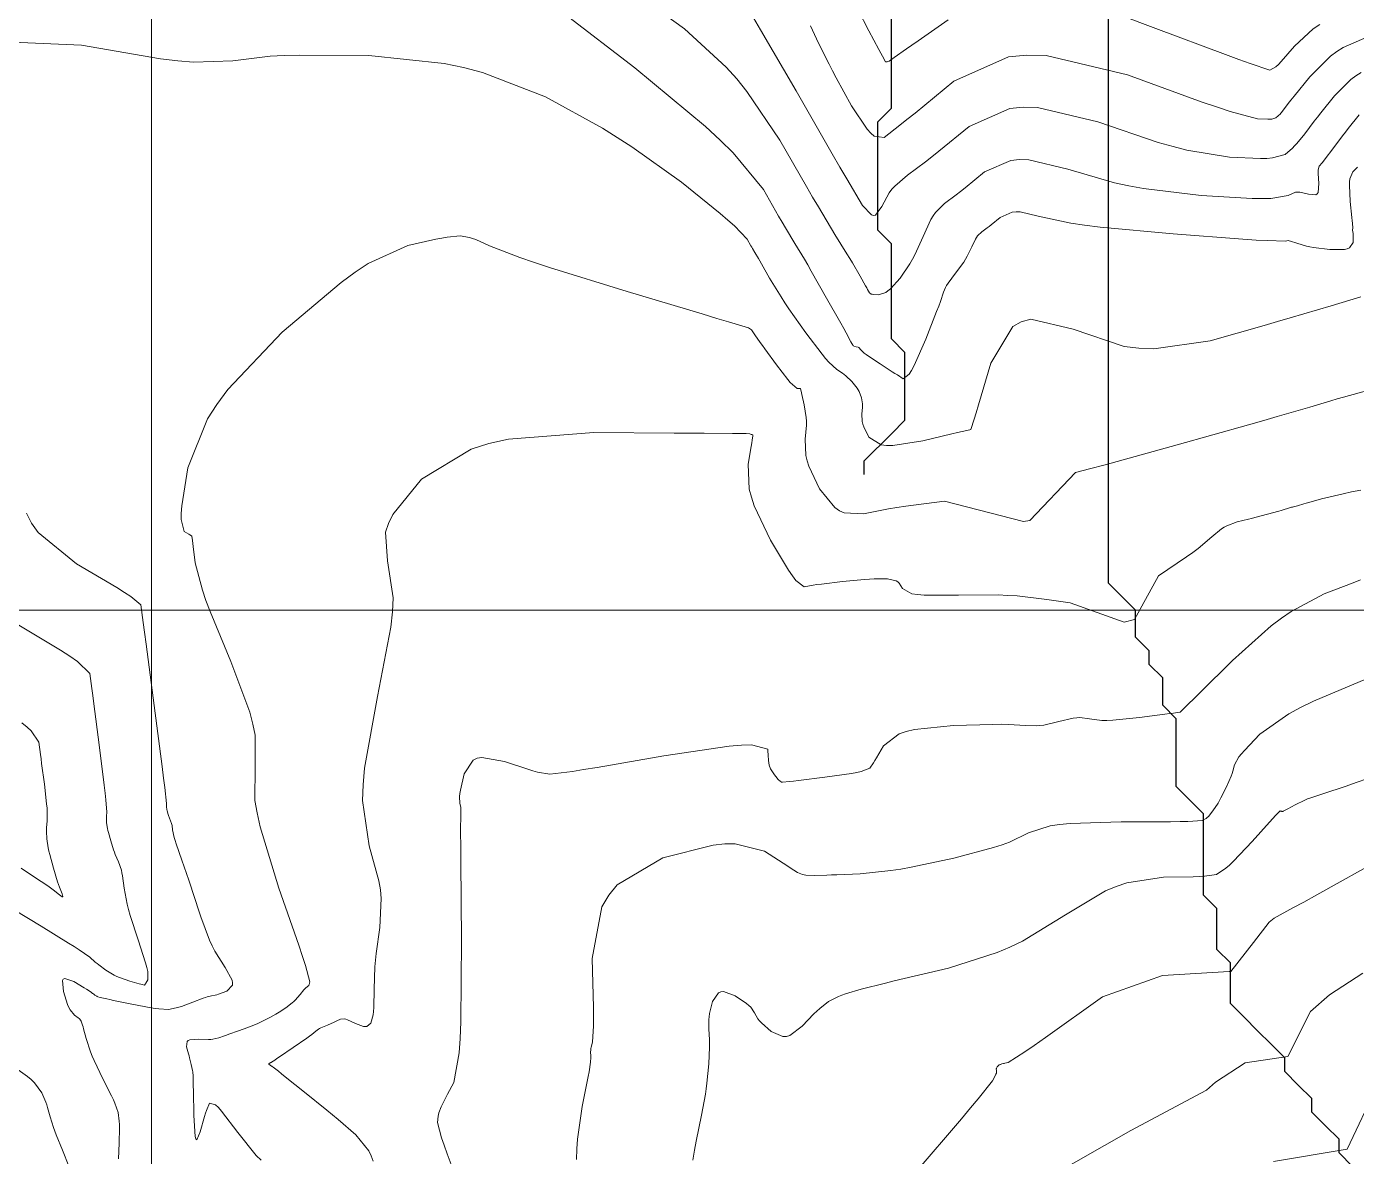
# Model space of a CAD drawing. Header units: millimetres. Extents: x 837475 to 838477, y 1189012 to 1191015.
# Drawn here: x 837667.3 to 837765.3, y 1190773.6 to 1190856.9 of the extents above; entities that cross this region are included whole.
import ezdxf

# ---------------------------------------------------------------- set-up
doc = ezdxf.new("R2010")
doc.units = ezdxf.units.MM
doc.header["$LTSCALE"] = 0.3
doc.layers.add('COORD', color=253, linetype='Continuous', lineweight=20)
doc.layers.add('DRENAJE', color=5, linetype='Continuous', lineweight=25)
doc.layers.add('COTAS 10', color=7, linetype='Continuous', lineweight=9, true_color=0x6e3e2d)
doc.layers.add('COTAS INT', color=7, linetype='Continuous', lineweight=5, true_color=0x9fa19f)

msp = doc.modelspace()

# ---------------------------------------------------------------- linework, layer by layer
at = {"layer": 'COORD'}
for p, q in [((837676.514, 1189013.872), (837676.514, 1191013.872)), ((837476.514, 1190813.872), (838476.514, 1190813.872))]:
    msp.add_line(p, q, dxfattribs=at)
at = {"layer": 'COTAS 10'}
for points in [[(837712.544, 1190859.063), (837715.798, 1190856.71), (837718.876, 1190853.883), (837719.653, 1190853.012), (837720.397, 1190852.102), (837722.812, 1190848.498), (837724.777, 1190845.089), (837725.236, 1190844.303), (837725.659, 1190843.586), (837726.883, 1190841.565), (837727.768, 1190840.133), (837727.979, 1190839.787), (837728.173, 1190839.463), (837728.75, 1190838.473), (837729.144, 1190837.77), (837729.223, 1190837.627), (837729.29, 1190837.506), (837729.424, 1190837.254), (837729.557, 1190837.167), (837729.623, 1190837.149), (837729.701, 1190837.135), (837730.091, 1190837.107), (837730.621, 1190837.29), (837730.789, 1190837.409), (837730.966, 1190837.557), (837731.678, 1190838.337), (837732.407, 1190839.399), (837732.594, 1190839.725), (837732.775, 1190840.065), (837733.375, 1190841.407), (837733.956, 1190842.65), (837734.126, 1190842.927), (837734.3, 1190843.176), (837734.957, 1190843.834), (837735.824, 1190844.476), (837736.131, 1190844.715), (837736.466, 1190844.981), (837737.913, 1190846.161), (837739.848, 1190847.018), (837740.49, 1190847.079), (837741.178, 1190847.065), (837744.045, 1190846.379), (837747.481, 1190845.36), (837748.527, 1190845.135), (837749.613, 1190844.935), (837753.879, 1190844.42), (837757.62, 1190844.207), (837758.376, 1190844.197), (837759.011, 1190844.209), (837760.29, 1190844.427), (837760.817, 1190844.661), (837760.977, 1190844.682), (837761.142, 1190844.684), (837761.789, 1190844.532), (837762.322, 1190844.485), (837762.415, 1190844.552), (837762.485, 1190844.655), (837762.542, 1190845.318), (837762.486, 1190846.053), (837762.484, 1190846.201), (837762.489, 1190846.326), (837762.556, 1190846.578), (837762.777, 1190846.835), (837762.878, 1190846.964), (837762.997, 1190847.117), (837763.57, 1190847.877), (837764.286, 1190848.82), (837764.494, 1190849.088), (837764.706, 1190849.36), (837765.508, 1190850.367)], [(837699.492, 1190770.672), (837698.307, 1190773.826), (837698.081, 1190774.468), (837697.898, 1190775.009), (837697.602, 1190776.127), (837697.636, 1190776.585), (837697.661, 1190776.711), (837697.693, 1190776.837), (837697.863, 1190777.286), (837698.135, 1190777.832), (837698.232, 1190778.019), (837698.337, 1190778.221), (837698.792, 1190779.081), (837699.191, 1190781.268), (837699.261, 1190782.307), (837699.314, 1190783.535), (837699.358, 1190789.533), (837699.309, 1190795.384), (837699.303, 1190796.518), (837699.3, 1190797.441), (837699.315, 1190799.02), (837699.324, 1190799.24), (837699.318, 1190799.306), (837699.307, 1190799.374), (837699.234, 1190799.641), (837699.222, 1190800.147), (837699.25, 1190800.367), (837699.292, 1190800.621), (837699.553, 1190801.825), (837700.223, 1190802.834), (837700.521, 1190802.965), (837700.869, 1190803.03), (837702.532, 1190802.731), (837704.249, 1190802.15), (837704.631, 1190802.039), (837704.971, 1190801.949), (837705.861, 1190801.802), (837707.532, 1190802.002), (837708.364, 1190802.13), (837709.357, 1190802.29), (837714.278, 1190803.133), (837719.082, 1190803.849), (837720.001, 1190803.93), (837720.742, 1190803.96), (837721.931, 1190803.643), (837721.964, 1190803.067), (837721.976, 1190802.933), (837721.989, 1190802.811), (837722.044, 1190802.465), (837722.141, 1190802.188), (837722.18, 1190802.109), (837722.224, 1190802.03), (837722.427, 1190801.738), (837722.634, 1190801.487), (837722.681, 1190801.434), (837722.723, 1190801.387), (837722.838, 1190801.276), (837722.917, 1190801.223), (837722.937, 1190801.213), (837722.956, 1190801.206), (837723.016, 1190801.194), (837723.527, 1190801.252), (837723.83, 1190801.288), (837724.204, 1190801.332), (837726.137, 1190801.564), (837728.099, 1190801.842), (837728.49, 1190801.916), (837728.815, 1190801.988), (837729.442, 1190802.237), (837729.717, 1190802.636), (837729.822, 1190802.803), (837729.938, 1190802.993), (837730.46, 1190803.886), (837731.615, 1190804.756), (837732.131, 1190804.933), (837732.733, 1190805.082), (837735.613, 1190805.389), (837738.517, 1190805.465), (837739.133, 1190805.468), (837739.667, 1190805.463), (837740.918, 1190805.382), (837741.731, 1190805.347), (837741.99, 1190805.371), (837742.263, 1190805.41), (837743.37, 1190805.674), (837744.448, 1190805.923), (837744.703, 1190805.951), (837744.939, 1190805.963), (837745.635, 1190805.86), (837746.55, 1190805.745), (837746.924, 1190805.749), (837747.351, 1190805.768), (837749.328, 1190805.965), (837751.194, 1190806.206), (837751.55, 1190806.253), (837751.836, 1190806.29), (837752.292, 1190806.353), (837752.3, 1190806.36), (837752.304, 1190806.363), (837752.309, 1190806.365), (837752.336, 1190806.377), (837752.946, 1190806.967), (837753.319, 1190807.334), (837753.781, 1190807.79), (837756.188, 1190810.173), (837759.038, 1190812.724), (837759.779, 1190813.286), (837760.5, 1190813.785), (837762.929, 1190815.068), (837765.064, 1190815.896), (837765.599, 1190816.109)], [(837666.912, 1190794.872), (837667.903, 1190794.215), (837668.87, 1190793.562), (837669.081, 1190793.414), (837669.267, 1190793.28), (837669.733, 1190792.912), (837669.948, 1190792.755), (837669.976, 1190792.753), (837669.99, 1190792.769), (837669.927, 1190792.978), (837669.738, 1190793.466), (837669.672, 1190793.657), (837669.602, 1190793.873), (837669.299, 1190794.856), (837669.018, 1190795.885), (837668.96, 1190796.13), (837668.911, 1190796.357), (837668.809, 1190797.033), (837668.785, 1190797.572), (837668.786, 1190797.714), (837668.791, 1190797.852), (837668.833, 1190798.323), (837668.839, 1190799.016), (837668.821, 1190799.295), (837668.795, 1190799.612), (837668.627, 1190801.068), (837668.427, 1190802.576), (837668.381, 1190802.925), (837668.338, 1190803.244), (837668.213, 1190804.148), (837667.666, 1190804.989), (837667.356, 1190805.268), (837666.978, 1190805.567)], [(837759.203, 1190773.266), (837764.619, 1190774.165), (837766.819, 1190778.773)]]:
    msp.add_lwpolyline(points, dxfattribs=at)
at = {"layer": 'COTAS INT'}
for points in [[(837762.604, 1190857.016), (837762.129, 1190856.707), (837760.736, 1190855.427), (837759.766, 1190854.299), (837759.557, 1190854.086), (837759.374, 1190853.917), (837758.926, 1190853.664), (837757.468, 1190854.153), (837756.649, 1190854.45), (837755.649, 1190854.818), (837750.535, 1190856.733), (837745.372, 1190858.68)], [(837706.948, 1190857.821), (837712.128, 1190853.836), (837717.333, 1190849.523), (837718.434, 1190848.51), (837719.388, 1190847.576), (837721.608, 1190844.858), (837722.731, 1190842.91), (837722.994, 1190842.46), (837723.236, 1190842.05), (837723.935, 1190840.895), (837724.636, 1190839.731), (837724.879, 1190839.315), (837725.142, 1190838.859), (837726.271, 1190836.874), (837727.315, 1190835.01), (837727.526, 1190834.63), (837727.703, 1190834.309), (837728.058, 1190833.641), (837728.199, 1190833.413), (837728.24, 1190833.369), (837728.283, 1190833.333), (837728.444, 1190833.275), (837728.596, 1190833.242), (837728.632, 1190833.223), (837728.666, 1190833.198), (837728.765, 1190833.072), (837729.037, 1190832.815), (837729.179, 1190832.709), (837729.35, 1190832.587), (837730.209, 1190832.018), (837731.11, 1190831.444), (837731.307, 1190831.318), (837731.481, 1190831.207), (837731.921, 1190830.928), (837732.351, 1190831.262), (837732.519, 1190831.539), (837732.708, 1190831.894), (837733.568, 1190833.841), (837734.374, 1190835.871), (837734.53, 1190836.279), (837734.657, 1190836.619), (837734.87, 1190837.294), (837735.022, 1190837.655), (837735.11, 1190837.798), (837735.218, 1190837.961), (837735.774, 1190838.703), (837736.376, 1190839.527), (837736.513, 1190839.74), (837736.636, 1190839.947), (837736.975, 1190840.642), (837737.241, 1190841.21), (837737.318, 1190841.336), (837737.398, 1190841.45), (837737.698, 1190841.75), (837738.094, 1190842.043), (837738.234, 1190842.153), (837738.386, 1190842.274), (837739.047, 1190842.813), (837739.931, 1190843.204), (837740.224, 1190843.232), (837740.538, 1190843.225), (837741.847, 1190842.912), (837744.254, 1190842.382), (837745.26, 1190842.238), (837746.414, 1190842.096), (837751.807, 1190841.593), (837756.939, 1190841.213), (837757.929, 1190841.148), (837758.731, 1190841.1), (837760.07, 1190841.073), (837760.272, 1190841.1), (837760.358, 1190841.086), (837760.456, 1190841.063), (837760.918, 1190840.904), (837761.621, 1190840.701), (837761.872, 1190840.651), (837762.146, 1190840.603), (837763.341, 1190840.452), (837764.428, 1190840.449), (837764.635, 1190840.495), (837764.802, 1190840.562), (837765.067, 1190840.972), (837765.063, 1190841.424), (837765.061, 1190841.518), (837765.058, 1190841.597), (837765.042, 1190841.769), (837765.029, 1190841.855), (837765.027, 1190841.881), (837765.027, 1190841.908), (837765.032, 1190842.012), (837765.01, 1190842.38), (837764.993, 1190842.573), (837764.971, 1190842.806), (837764.849, 1190843.978), (837764.786, 1190845.184), (837764.801, 1190845.438), (837764.83, 1190845.658), (837765.053, 1190846.165), (837765.395, 1190846.512)], [(837735.219, 1190857.36), (837733.003, 1190855.83), (837732.54, 1190855.508), (837732.143, 1190855.23), (837731.251, 1190854.594), (837730.868, 1190854.333), (837730.791, 1190854.292), (837730.726, 1190854.265), (837730.598, 1190854.277), (837730.384, 1190854.69), (837730.265, 1190854.915), (837730.121, 1190855.187), (837729.387, 1190856.571), (837728.571, 1190858.141)], [(837765.657, 1190853.496), (837765.272, 1190853.25), (837764.902, 1190852.977), (837763.692, 1190851.775), (837762.681, 1190850.51), (837762.436, 1190850.199), (837762.206, 1190849.904), (837761.499, 1190848.979), (837760.91, 1190848.249), (837760.753, 1190848.077), (837760.6, 1190847.919), (837760.069, 1190847.458), (837759.126, 1190847.197), (837758.713, 1190847.165), (837758.233, 1190847.151), (837755.952, 1190847.247), (837752.813, 1190847.774), (837751.793, 1190848.032), (837750.708, 1190848.338), (837746.244, 1190849.846), (837741.818, 1190850.904), (837740.756, 1190850.927), (837739.765, 1190850.831), (837736.779, 1190849.509), (837734.545, 1190847.688), (837734.028, 1190847.278), (837733.555, 1190846.909), (837732.216, 1190845.917), (837731.289, 1190845.126), (837731.076, 1190844.883), (837730.882, 1190844.63), (837730.342, 1190843.629), (837729.871, 1190842.989), (837729.722, 1190842.962), (837729.564, 1190843.001), (837728.922, 1190843.687), (837727.747, 1190845.659), (837727.252, 1190846.509), (837726.683, 1190847.491), (837724.017, 1190852.137), (837721.405, 1190856.628), (837720.871, 1190857.513)], [(837766.239, 1190856.175), (837764.336, 1190855.336), (837763.853, 1190855.028), (837763.39, 1190854.687), (837761.877, 1190853.182), (837760.721, 1190851.747), (837760.483, 1190851.45), (837760.281, 1190851.196), (837759.849, 1190850.644), (837759.655, 1190850.404), (837759.603, 1190850.348), (837759.553, 1190850.296), (837759.378, 1190850.144), (837759.068, 1190850.058), (837758.932, 1190850.048), (837758.775, 1190850.043), (837758.024, 1190850.075), (837756.012, 1190850.613), (837755.059, 1190850.929), (837753.935, 1190851.316), (837748.443, 1190853.313), (837742.458, 1190854.744), (837741.022, 1190854.774), (837739.682, 1190854.645), (837735.645, 1190852.857), (837732.782, 1190850.504), (837732.183, 1190850.018), (837731.668, 1190849.605), (837730.507, 1190848.712), (837729.767, 1190848.811), (837729.518, 1190849.022), (837729.248, 1190849.313), (837728.113, 1190851.03), (837726.972, 1190853.101), (837726.699, 1190853.615), (837726.445, 1190854.103), (837725.679, 1190855.654), (837725.08, 1190856.92)], [(837765.636, 1190836.972), (837763.441, 1190836.303), (837760.436, 1190835.407), (837759.494, 1190835.133), (837758.505, 1190834.848), (837754.536, 1190833.724), (837750.386, 1190833.125), (837749.282, 1190833.171), (837748.198, 1190833.308), (837744.445, 1190834.568), (837741.308, 1190835.316), (837740.612, 1190835.13), (837739.991, 1190834.775), (837738.369, 1190832.075), (837737.455, 1190829.01), (837737.279, 1190828.424), (837737.137, 1190827.952), (837736.906, 1190827.197), (837736.885, 1190827.187), (837736.876, 1190827.185), (837736.865, 1190827.182), (837736.813, 1190827.175), (837736.246, 1190827.044), (837735.91, 1190826.964), (837735.497, 1190826.866), (837733.36, 1190826.352), (837731.141, 1190826.005), (837730.676, 1190826.011), (837730.277, 1190826.063), (837729.374, 1190826.618), (837729.005, 1190827.395), (837728.942, 1190827.586), (837728.896, 1190827.767), (837728.871, 1190828.332), (837728.918, 1190828.818), (837728.918, 1190828.948), (837728.912, 1190829.077), (837728.842, 1190829.529), (837728.667, 1190829.979), (837728.595, 1190830.107), (837728.512, 1190830.237), (837728.127, 1190830.717), (837727.683, 1190831.151), (837727.563, 1190831.251), (837727.445, 1190831.343), (837727.029, 1190831.606), (837726.43, 1190832.146), (837726.197, 1190832.412), (837725.934, 1190832.73), (837724.741, 1190834.3), (837723.489, 1190836.076), (837723.189, 1190836.523), (837722.91, 1190836.951), (837722.071, 1190838.333), (837721.474, 1190839.387), (837721.348, 1190839.607), (837721.24, 1190839.797), (837720.987, 1190840.225), (837720.812, 1190840.514), (837720.751, 1190840.617), (837720.685, 1190840.73), (837720.403, 1190841.219), (837719.469, 1190842.197), (837718.992, 1190842.617), (837718.419, 1190843.103), (837715.563, 1190845.4), (837711.915, 1190848.02), (837710.844, 1190848.71), (837709.747, 1190849.385), (837705.563, 1190851.692), (837700.913, 1190853.5), (837699.522, 1190853.86), (837698.086, 1190854.159), (837692.525, 1190854.73), (837687.43, 1190854.776), (837686.288, 1190854.745), (837685.262, 1190854.694), (837682.525, 1190854.35), (837679.61, 1190854.242), (837678.472, 1190854.341), (837677.189, 1190854.495), (837671.361, 1190855.514), (837665.712, 1190855.756)], [(837766.218, 1190830.087), (837764.367, 1190829.574), (837763.887, 1190829.438), (837763.423, 1190829.304), (837761.866, 1190828.842), (837759.478, 1190828.144), (837758.489, 1190827.861), (837757.358, 1190827.54), (837752.091, 1190826.059), (837746.787, 1190824.593), (837745.633, 1190824.281), (837744.616, 1190824.009), (837741.239, 1190820.482), (837740.767, 1190820.399), (837734.945, 1190821.902), (837732.11, 1190821.541), (837731.439, 1190821.441), (837730.818, 1190821.341), (837728.986, 1190820.978), (837727.573, 1190821.039), (837727.215, 1190821.206), (837726.872, 1190821.438), (837725.754, 1190822.82), (837724.966, 1190824.481), (837724.832, 1190824.889), (837724.733, 1190825.275), (837724.679, 1190826.482), (837724.78, 1190827.515), (837724.781, 1190827.792), (837724.769, 1190828.064), (837724.624, 1190829.012), (837724.443, 1190829.754), (837724.409, 1190829.896), (837724.381, 1190830.01), (837724.338, 1190830.195), (837724.337, 1190830.199), (837724.336, 1190830.201), (837724.332, 1190830.203), (837724.292, 1190830.206), (837724.269, 1190830.208), (837724.24, 1190830.209), (837724.091, 1190830.219), (837723.746, 1190830.493), (837723.593, 1190830.662), (837723.416, 1190830.871), (837722.57, 1190831.961), (837721.715, 1190833.122), (837721.532, 1190833.375), (837721.372, 1190833.599), (837720.99, 1190834.16), (837720.776, 1190834.464), (837720.722, 1190834.525), (837720.67, 1190834.577), (837720.503, 1190834.681), (837719.041, 1190835.117), (837718.173, 1190835.377), (837717.105, 1190835.699), (837711.574, 1190837.366), (837705.855, 1190839.135), (837704.668, 1190839.521), (837703.653, 1190839.862), (837701.419, 1190840.719), (837700.412, 1190841.175), (837700.17, 1190841.264), (837699.943, 1190841.336), (837699.259, 1190841.46), (837698.314, 1190841.36), (837697.924, 1190841.291), (837697.478, 1190841.204), (837695.4, 1190840.741), (837692.494, 1190839.409), (837691.525, 1190838.774), (837690.486, 1190838.024), (837686.14, 1190834.355), (837682.148, 1190830.132), (837681.332, 1190829.032), (837680.64, 1190827.963), (837679.187, 1190824.355), (837678.76, 1190821.563), (837678.716, 1190821.008), (837678.704, 1190820.549), (837678.93, 1190819.678), (837679.282, 1190819.47), (837679.349, 1190819.427), (837679.404, 1190819.391), (837679.492, 1190819.317), (837679.534, 1190819), (837679.59, 1190818.578), (837679.749, 1190817.37), (837680.27, 1190815.346), (837680.529, 1190814.598), (837680.837, 1190813.768), (837682.365, 1190810.096), (837683.766, 1190806.354), (837683.994, 1190805.48), (837684.153, 1190804.677), (837684.151, 1190802.365), (837684.145, 1190799.863), (837684.302, 1190798.94), (837684.527, 1190797.917), (837685.91, 1190793.394), (837687.374, 1190789.188), (837687.649, 1190788.365), (837687.869, 1190787.691), (837688.194, 1190786.489), (837688.142, 1190786.293), (837688.124, 1190786.252), (837688.104, 1190786.217), (837688.018, 1190786.139), (837687.876, 1190786.025), (837687.82, 1190785.967), (837687.758, 1190785.898), (837687.475, 1190785.552), (837687.112, 1190785.147), (837687, 1190785.041), (837686.882, 1190784.936), (837686.415, 1190784.578), (837685.936, 1190784.264), (837685.812, 1190784.187), (837685.69, 1190784.114), (837685.282, 1190783.885), (837684.906, 1190783.694), (837684.806, 1190783.644), (837684.707, 1190783.596), (837684.363, 1190783.432), (837683.939, 1190783.253), (837683.79, 1190783.195), (837683.626, 1190783.134), (837682.92, 1190782.882), (837682.213, 1190782.633), (837682.05, 1190782.574), (837681.9, 1190782.52), (837681.477, 1190782.357), (837681.047, 1190782.262), (837680.893, 1190782.25), (837680.723, 1190782.244), (837679.986, 1190782.275), (837679.343, 1190782.231), (837679.233, 1190782.178), (837679.153, 1190782.107), (837679.11, 1190781.706), (837679.253, 1190781.19), (837679.29, 1190781.048), (837679.326, 1190780.905), (837679.448, 1190780.392), (837679.54, 1190779.962), (837679.558, 1190779.873), (837679.571, 1190779.796), (837679.591, 1190779.623), (837679.598, 1190779.112), (837679.603, 1190778.822), (837679.61, 1190778.467), (837679.649, 1190776.647), (837679.75, 1190775.101), (837679.797, 1190774.918), (837679.852, 1190774.842), (837680.119, 1190775.454), (837680.417, 1190776.571), (837680.492, 1190776.813), (837680.564, 1190777.026), (837680.795, 1190777.551), (837681.241, 1190777.425), (837681.448, 1190777.228), (837681.691, 1190776.96), (837682.871, 1190775.405), (837684.24, 1190773.706), (837684.602, 1190773.346)], [(837765.623, 1190822.721), (837764.936, 1190822.584), (837764.324, 1190822.457), (837762.745, 1190822.08), (837761.813, 1190821.812), (837761.608, 1190821.754), (837761.428, 1190821.702), (837760.971, 1190821.575), (837760.682, 1190821.495), (837760.607, 1190821.473), (837760.534, 1190821.453), (837760.291, 1190821.38), (837759.919, 1190821.271), (837759.764, 1190821.227), (837759.588, 1190821.177), (837758.765, 1190820.946), (837757.834, 1190820.693), (837757.588, 1190820.63), (837757.348, 1190820.569), (837756.525, 1190820.373), (837755.761, 1190820.097), (837755.557, 1190819.986), (837755.356, 1190819.86), (837754.661, 1190819.28), (837753.648, 1190818.426), (837753.248, 1190818.127), (837752.795, 1190817.801), (837750.727, 1190816.398), (837748.953, 1190813.184), (837748.197, 1190812.984), (837744.209, 1190814.413), (837742.5, 1190814.661), (837740.311, 1190814.927), (837739.623, 1190814.968), (837738.9, 1190814.995), (837735.992, 1190814.972), (837733.448, 1190814.978), (837732.953, 1190815.021), (837732.55, 1190815.084), (837731.853, 1190815.462), (837731.622, 1190815.875), (837731.512, 1190815.959), (837731.383, 1190816.03), (837730.752, 1190816.177), (837729.781, 1190816.184), (837729.438, 1190816.168), (837729.062, 1190816.143), (837727.436, 1190815.986), (837725.886, 1190815.8), (837725.558, 1190815.757), (837725.274, 1190815.717), (837724.613, 1190815.603), (837724.005, 1190816.073), (837723.754, 1190816.401), (837723.468, 1190816.814), (837722.133, 1190819.023), (837720.927, 1190821.567), (837720.721, 1190822.192), (837720.57, 1190822.783), (837720.486, 1190824.632), (837720.709, 1190825.942), (837720.751, 1190826.193), (837720.785, 1190826.395), (837720.837, 1190826.724), (837720.834, 1190826.739), (837720.834, 1190826.749), (837720.833, 1190826.767), (837720.829, 1190826.785), (837720.826, 1190826.788), (837720.823, 1190826.792), (837720.804, 1190826.801), (837720.759, 1190826.814), (837720.739, 1190826.82), (837720.715, 1190826.826), (837720.604, 1190826.86), (837720.33, 1190826.89), (837720.204, 1190826.895), (837720.056, 1190826.899), (837719.339, 1190826.9), (837717.25, 1190826.906), (837716.237, 1190826.913), (837715.034, 1190826.922), (837709.121, 1190826.972), (837702.826, 1190826.483), (837701.382, 1190826.152), (837700.069, 1190825.736), (837696.407, 1190823.527), (837694.313, 1190820.923), (837693.988, 1190820.258), (837693.773, 1190819.618), (837693.914, 1190817.506), (837694.324, 1190814.785), (837694.279, 1190813.76), (837694.164, 1190812.616), (837693.176, 1190807.506), (837692.209, 1190802.245), (837692.107, 1190801.006), (837692.077, 1190799.862), (837692.572, 1190796.518), (837693.279, 1190793.935), (837693.384, 1190793.272), (837693.45, 1190792.63), (837693.357, 1190790.499), (837693.079, 1190788.592), (837693.027, 1190788.092), (837692.986, 1190787.605), (837692.93, 1190785.945), (837692.903, 1190784.6), (837692.88, 1190784.311), (837692.851, 1190784.058), (837692.693, 1190783.446), (837692.397, 1190783.214), (837692.281, 1190783.201), (837692.151, 1190783.209), (837691.56, 1190783.424), (837690.972, 1190783.691), (837690.843, 1190783.732), (837690.73, 1190783.76), (837690.445, 1190783.742), (837690.183, 1190783.608), (837690.084, 1190783.563), (837689.973, 1190783.514), (837689.478, 1190783.305), (837689.003, 1190783.097), (837688.905, 1190783.048), (837688.822, 1190783.002), (837688.642, 1190782.869), (837688.331, 1190782.616), (837688.165, 1190782.495), (837687.964, 1190782.351), (837686.951, 1190781.65), (837685.954, 1190780.968), (837685.762, 1190780.838), (837685.608, 1190780.733), (837685.358, 1190780.563), (837685.331, 1190780.55), (837685.317, 1190780.544), (837685.301, 1190780.536), (837685.22, 1190780.498), (837685.165, 1190780.448), (837685.166, 1190780.432), (837685.173, 1190780.416), (837685.256, 1190780.353), (837685.369, 1190780.29), (837685.396, 1190780.275), (837685.42, 1190780.26), (837685.489, 1190780.212), (837685.878, 1190779.903), (837686.103, 1190779.723), (837686.379, 1190779.503), (837687.803, 1190778.367), (837689.452, 1190777.032), (837689.87, 1190776.687), (837690.272, 1190776.352), (837691.586, 1190775.229), (837692.537, 1190774.043), (837692.71, 1190773.668), (837692.844, 1190773.273)], [(837667.312, 1190821.025), (837667.677, 1190820.296), (837668.169, 1190819.595), (837671.006, 1190817.295), (837673.961, 1190815.54), (837674.528, 1190815.184), (837674.986, 1190814.883), (837675.733, 1190814.261), (837675.905, 1190812.968), (837676, 1190812.244), (837676.117, 1190811.361), (837676.711, 1190806.849), (837677.295, 1190802.369), (837677.406, 1190801.506), (837677.494, 1190800.806), (837677.626, 1190799.643), (837677.617, 1190799.543), (837677.616, 1190799.514), (837677.616, 1190799.484), (837677.621, 1190799.369), (837677.643, 1190799.226), (837677.653, 1190799.177), (837677.665, 1190799.125), (837677.725, 1190798.906), (837677.8, 1190798.675), (837677.821, 1190798.615), (837677.843, 1190798.557), (837677.926, 1190798.362), (837678, 1190798.147), (837678.017, 1190798.076), (837678.033, 1190798.001), (837678.075, 1190797.686), (837678.198, 1190797.135), (837678.264, 1190796.91), (837678.344, 1190796.654), (837678.751, 1190795.466), (837679.269, 1190793.979), (837679.42, 1190793.534), (837679.573, 1190793.074), (837680.155, 1190791.291), (837680.796, 1190789.573), (837680.988, 1190789.153), (837681.185, 1190788.759), (837681.951, 1190787.538), (837682.459, 1190786.627), (837682.494, 1190786.428), (837682.484, 1190786.253), (837682.067, 1190785.81), (837681.46, 1190785.579), (837681.33, 1190785.536), (837681.216, 1190785.502), (837680.943, 1190785.456), (837680.629, 1190785.394), (837680.49, 1190785.35), (837680.329, 1190785.294), (837679.559, 1190784.995), (837678.728, 1190784.685), (837678.528, 1190784.623), (837678.342, 1190784.571), (837677.777, 1190784.466), (837677.072, 1190784.501), (837676.797, 1190784.536), (837676.487, 1190784.582), (837675.077, 1190784.843), (837673.724, 1190785.122), (837673.45, 1190785.18), (837673.218, 1190785.23), (837672.744, 1190785.339), (837672.567, 1190785.399), (837672.523, 1190785.418), (837672.481, 1190785.438), (837672.349, 1190785.517), (837672.239, 1190785.6), (837672.21, 1190785.622), (837672.184, 1190785.644), (837672.096, 1190785.718), (837671.849, 1190785.884), (837671.722, 1190785.964), (837671.57, 1190786.058), (837670.808, 1190786.521), (837670.124, 1190786.746), (837670.02, 1190786.691), (837669.954, 1190786.585), (837670.026, 1190785.775), (837670.343, 1190784.815), (837670.432, 1190784.614), (837670.521, 1190784.441), (837670.845, 1190784.049), (837671.12, 1190783.852), (837671.179, 1190783.802), (837671.229, 1190783.753), (837671.347, 1190783.594), (837671.441, 1190783.307), (837671.477, 1190783.179), (837671.517, 1190783.029), (837671.697, 1190782.312), (837672.014, 1190781.338), (837672.141, 1190781.026), (837672.284, 1190780.697), (837672.942, 1190779.358), (837673.581, 1190778.09), (837673.712, 1190777.805), (837673.824, 1190777.55), (837674.063, 1190776.87), (837674.142, 1190776.223), (837674.152, 1190775.989), (837674.158, 1190775.731), (837674.138, 1190774.6), (837674.099, 1190773.446)], [(837666.39, 1190791.804), (837668.382, 1190790.593), (837670.41, 1190789.352), (837670.829, 1190789.086), (837671.187, 1190788.855), (837671.968, 1190788.301), (837672.382, 1190787.954), (837672.509, 1190787.853), (837672.64, 1190787.75), (837673.161, 1190787.36), (837673.77, 1190786.989), (837673.958, 1190786.898), (837674.154, 1190786.812), (837674.932, 1190786.543), (837675.605, 1190786.355), (837675.734, 1190786.319), (837675.839, 1190786.291), (837676.013, 1190786.249), (837676.057, 1190786.311), (837676.08, 1190786.349), (837676.108, 1190786.395), (837676.245, 1190786.635), (837676.239, 1190787.267), (837676.176, 1190787.56), (837676.086, 1190787.905), (837675.541, 1190789.577), (837674.946, 1190791.385), (837674.825, 1190791.815), (837674.723, 1190792.214), (837674.51, 1190793.402), (837674.39, 1190794.298), (837674.346, 1190794.514), (837674.298, 1190794.716), (837674.085, 1190795.33), (837673.849, 1190795.885), (837673.786, 1190796.051), (837673.725, 1190796.222), (837673.512, 1190796.881), (837673.341, 1190797.505), (837673.307, 1190797.653), (837673.277, 1190797.791), (837673.215, 1190798.201), (837673.201, 1190798.528), (837673.201, 1190798.614), (837673.204, 1190798.698), (837673.229, 1190798.983), (837673.167, 1190799.911), (837673.114, 1190800.4), (837673.045, 1190800.99), (837672.669, 1190803.958), (837672.272, 1190806.968), (837672.191, 1190807.584), (837672.121, 1190808.106), (837671.973, 1190809.205), (837671.056, 1190810.092), (837670.502, 1190810.48), (837669.818, 1190810.93), (837666.265, 1190813.071)], [(837766.522, 1190809.016), (837762.138, 1190807.177), (837761.181, 1190806.706), (837760.334, 1190806.251), (837758.2, 1190804.746), (837757.056, 1190803.549), (837756.832, 1190803.288), (837756.65, 1190803.059), (837756.329, 1190802.485), (837756.202, 1190802.009), (837756.143, 1190801.841), (837756.072, 1190801.657), (837755.728, 1190800.862), (837755.325, 1190800.045), (837755.216, 1190799.846), (837755.11, 1190799.661), (837754.737, 1190799.091), (837754.398, 1190798.682), (837754.312, 1190798.598), (837754.23, 1190798.525), (837753.962, 1190798.368), (837752.895, 1190798.307), (837752.309, 1190798.297), (837751.596, 1190798.288), (837747.972, 1190798.28), (837744.22, 1190798.16), (837743.426, 1190798.081), (837742.74, 1190797.983), (837741.147, 1190797.465), (837739.756, 1190796.787), (837739.196, 1190796.588), (837738.562, 1190796.384), (837735.639, 1190795.606), (837732.505, 1190794.937), (837731.737, 1190794.802), (837731.011, 1190794.689), (837728.75, 1190794.462), (837727.023, 1190794.389), (837726.635, 1190794.373), (837726.285, 1190794.359), (837725.348, 1190794.326), (837724.745, 1190794.346), (837724.606, 1190794.367), (837724.48, 1190794.394), (837724.126, 1190794.544), (837723.585, 1190794.901), (837723.34, 1190795.059), (837723.055, 1190795.242), (837721.683, 1190796.115), (837719.538, 1190796.673), (837718.766, 1190796.658), (837717.916, 1190796.569), (837714.202, 1190795.636), (837710.839, 1190793.639), (837710.209, 1190792.879), (837709.711, 1190792.03), (837709.004, 1190788.218), (837709.096, 1190784.598), (837709.102, 1190783.87), (837709.1, 1190783.262), (837709.021, 1190782.056), (837708.917, 1190781.677), (837708.899, 1190781.59), (837708.886, 1190781.511), (837708.878, 1190781.287), (837708.891, 1190781.075), (837708.892, 1190781.002), (837708.891, 1190780.923), (837708.877, 1190780.586), (837708.767, 1190779.854), (837708.706, 1190779.526), (837708.631, 1190779.143), (837708.252, 1190777.306), (837707.916, 1190774.913), (837707.869, 1190774.18), (837707.842, 1190773.416)], [(837766.138, 1190801.466), (837765.286, 1190801.168), (837764.549, 1190800.914), (837762.841, 1190800.354), (837761.942, 1190800.06), (837761.715, 1190799.972), (837761.496, 1190799.882), (837760.785, 1190799.535), (837760.256, 1190799.24), (837760.152, 1190799.183), (837760.068, 1190799.136), (837759.919, 1190799.056), (837759.892, 1190799.048), (837759.878, 1190799.046), (837759.854, 1190799.047), (837759.828, 1190799.051), (837759.82, 1190799.053), (837759.811, 1190799.054), (837759.776, 1190799.058), (837759.739, 1190799.063), (837759.73, 1190799.066), (837759.72, 1190799.068), (837759.687, 1190799.08), (837759.351, 1190798.745), (837759.151, 1190798.529), (837758.904, 1190798.259), (837757.623, 1190796.84), (837756.257, 1190795.389), (837755.956, 1190795.099), (837755.689, 1190794.859), (837755.003, 1190794.395), (837754.118, 1190794.278), (837753.725, 1190794.256), (837753.268, 1190794.239), (837751.081, 1190794.214), (837748.391, 1190793.79), (837747.616, 1190793.521), (837746.829, 1190793.186), (837743.877, 1190791.43), (837740.705, 1190789.5), (837739.779, 1190789.055), (837738.832, 1190788.65), (837735.24, 1190787.511), (837731.988, 1190786.734), (837731.256, 1190786.557), (837730.597, 1190786.396), (837728.824, 1190785.953), (837727.665, 1190785.607), (837727.394, 1190785.508), (837727.143, 1190785.408), (837726.415, 1190785.034), (837725.759, 1190784.524), (837725.553, 1190784.339), (837725.337, 1190784.134), (837724.47, 1190783.234), (837723.55, 1190782.548), (837723.3, 1190782.478), (837723.052, 1190782.461), (837722.174, 1190782.833), (837721.46, 1190783.476), (837721.315, 1190783.63), (837721.194, 1190783.774), (837720.947, 1190784.205), (837720.673, 1190784.618), (837720.533, 1190784.751), (837720.367, 1190784.891), (837719.537, 1190785.464), (837718.668, 1190785.779), (837718.477, 1190785.757), (837718.306, 1190785.688), (837717.869, 1190785.043), (837717.645, 1190784.151), (837717.609, 1190783.926), (837717.585, 1190783.711), (837717.592, 1190783.014), (837717.642, 1190782.234), (837717.644, 1190781.966), (837717.641, 1190781.676), (837717.588, 1190780.442), (837717.453, 1190779.026), (837717.399, 1190778.621), (837717.337, 1190778.21), (837717.053, 1190776.679), (837716.667, 1190774.745), (837716.541, 1190774.08), (837716.407, 1190773.359)], [(837767.324, 1190795.659), (837762.387, 1190792.905), (837761.423, 1190792.37), (837760.634, 1190791.935), (837759.24, 1190791.187), (837758.867, 1190790.883), (837757.714, 1190789.401), (837756.052, 1190787.258), (837755.936, 1190787.252), (837751.024, 1190786.956), (837746.607, 1190785.395), (837742.392, 1190782.387), (837741.564, 1190781.808), (837740.883, 1190781.338), (837739.647, 1190780.556), (837739.407, 1190780.499), (837739.352, 1190780.486), (837739.303, 1190780.474), (837739.172, 1190780.441), (837739.086, 1190780.415), (837739.066, 1190780.408), (837739.048, 1190780.401), (837738.994, 1190780.373), (837738.943, 1190780.333), (837738.927, 1190780.318), (837738.909, 1190780.301), (837738.838, 1190780.226), (837738.783, 1190780.133), (837738.777, 1190780.105), (837738.774, 1190780.076), (837738.795, 1190779.963), (837738.775, 1190779.773), (837738.746, 1190779.695), (837738.707, 1190779.607), (837738.483, 1190779.2), (837737.434, 1190777.871), (837736.875, 1190777.202), (837736.2, 1190776.402), (837732.793, 1190772.427)], [(837742.701, 1190772.128), (837748.679, 1190775.534), (837754.263, 1190778.518), (837754.915, 1190779.109), (837757.102, 1190780.52), (837760.266, 1190781.003), (837761.913, 1190784.296), (837763.313, 1190785.531), (837765.773, 1190787.136)], [(837670.437, 1190772.901), (837669.958, 1190774.094), (837669.495, 1190775.22), (837669.392, 1190775.494), (837669.3, 1190775.751), (837669.061, 1190776.546), (837668.866, 1190777.236), (837668.801, 1190777.427), (837668.732, 1190777.619), (837668.446, 1190778.311), (837667.892, 1190779.061), (837667.655, 1190779.289), (837667.38, 1190779.526), (837666.085, 1190780.452)]]:
    msp.add_lwpolyline(points, dxfattribs=at)
at = {"layer": 'DRENAJE'}
for points in [[(837765.026, 1190772.892, 0), (837764.026, 1190773.892, 0), (837764.026, 1190774.891, 0), (837763.027, 1190775.891, 0), (837762.027, 1190776.891, 0), (837762.027, 1190777.89, 0), (837761.027, 1190778.89, 0), (837760.028, 1190779.89, 0), (837760.028, 1190780.889, 0), (837759.028, 1190781.889, 0), (837758.028, 1190782.888, 0), (837757.029, 1190783.888, 0), (837756.029, 1190784.888, 0), (837756.029, 1190787.887, 0), (837755.029, 1190788.886, 0), (837755.029, 1190791.885, 0), (837754.03, 1190792.885, 0), (837754.03, 1190798.883, 0), (837753.03, 1190799.883, 0), (837752.03, 1190800.882, 0), (837752.03, 1190805.881, 0), (837751.031, 1190806.88, 0), (837751.031, 1190808.88, 0), (837750.031, 1190809.879, 0), (837750.031, 1190810.879, 0), (837749.031, 1190811.879, 0), (837749.031, 1190813.878, 0), (837748.032, 1190814.878, 0), (837747.032, 1190815.877, 0), (837747.032, 1190873.858, 0)], [(837729.038, 1190823.875, 0), (837729.038, 1190824.874, 0), (837731.037, 1190826.874, 0), (837732.037, 1190827.873, 0), (837732.037, 1190832.872, 0), (837731.037, 1190833.871, 0), (837731.037, 1190840.869, 0), (837730.038, 1190841.869, 0), (837730.038, 1190849.866, 0), (837731.037, 1190850.866, 0), (837731.037, 1190857.863, 0)]]:
    msp.add_polyline3d(points, dxfattribs=at)

doc.saveas('drawing.dxf')
